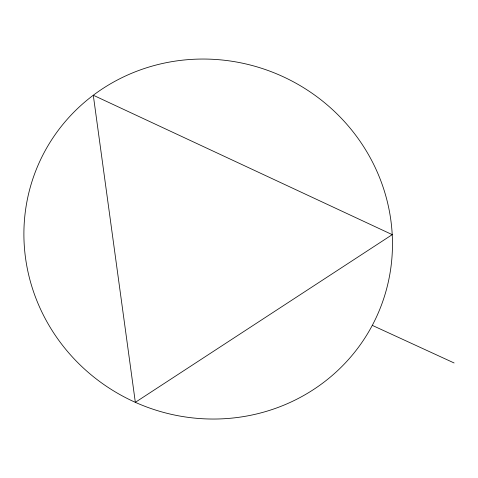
<?xml version="1.0" encoding="UTF-8"?>
<svg xmlns="http://www.w3.org/2000/svg" width="478" height="478" viewBox="0 0 478 478"><rect width="100%" height="100%" fill="white"/><g stroke="black" fill="none" stroke-linecap="round" stroke-linejoin="round"><path stroke-width="0.72" d="M372.29 325.369A185.446 178.802 24.9 0 0 198.752 59.093A185.446 178.802 24.9 0 0 53.512 332.658A185.446 178.802 24.9 0 0 372.29 325.369L454.1 362.969M392.223 234.644L135.334 402.327L93.294 95.236L392.223 234.644"/></g></svg>
